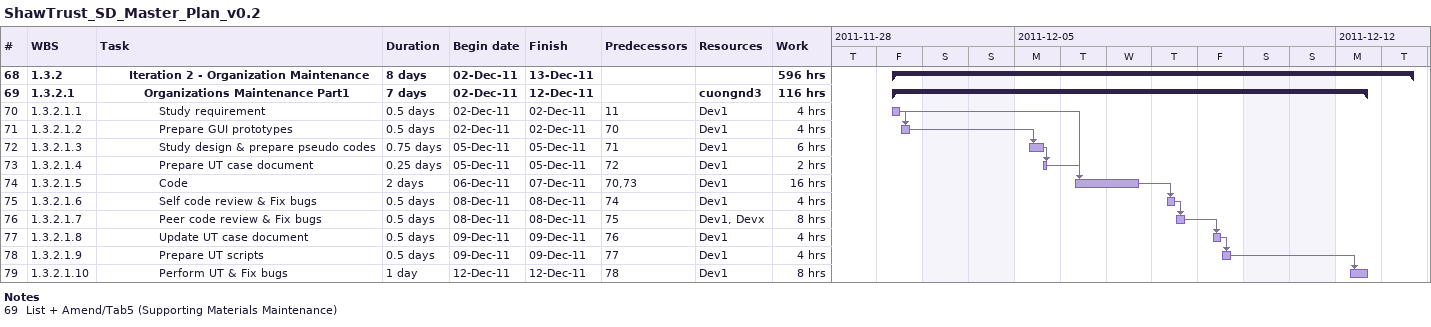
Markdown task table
ShawTrust_SD_Master_Plan_v0.2

| ID | WBS | Task | Duration | Start | Finish | Predecessors | Resources | Work (h) |
|---|---|---|---|---|---|---|---|---|
| 68 | 1.3.2 | **Iteration 2 - Organization Maintenance** | 8d | 2011-12-02 | 2011-12-13 |  |  | 596 |
| 69 | 1.3.2.1 | **Organizations Maintenance Part1** | 7d | 2011-12-02 | 2011-12-12 |  | cuongnd3 | 116 |
| 70 | 1.3.2.1.1 | Study requirement | 0.5d | 2011-12-02 | 2011-12-02 | 11 | Dev1 | 4 |
| 71 | 1.3.2.1.2 | Prepare GUI prototypes | 0.5d | 2011-12-02 | 2011-12-02 | 70 | Dev1 | 4 |
| 72 | 1.3.2.1.3 | Study design & prepare pseudo codes | 0.75d | 2011-12-05 | 2011-12-05 | 71 | Dev1 | 6 |
| 73 | 1.3.2.1.4 | Prepare UT case document | 0.25d | 2011-12-05 | 2011-12-05 | 72 | Dev1 | 2 |
| 74 | 1.3.2.1.5 | Code | 2d | 2011-12-06 | 2011-12-07 | 70, 73 | Dev1 | 16 |
| 75 | 1.3.2.1.6 | Self code review & Fix bugs | 0.5d | 2011-12-08 | 2011-12-08 | 74 | Dev1 | 4 |
| 76 | 1.3.2.1.7 | Peer code review & Fix bugs | 0.5d | 2011-12-08 | 2011-12-08 | 75 | Dev1, Devx | 8 |
| 77 | 1.3.2.1.8 | Update UT case document | 0.5d | 2011-12-09 | 2011-12-09 | 76 | Dev1 | 4 |
| 78 | 1.3.2.1.9 | Prepare UT scripts | 0.5d | 2011-12-09 | 2011-12-09 | 77 | Dev1 | 4 |
| 79 | 1.3.2.1.10 | Perform UT & Fix bugs | 1d | 2011-12-12 | 2011-12-12 | 78 | Dev1 | 8 |

Notes
- 69: List + Amend/Tab5 (Supporting Materials Maintenance)
